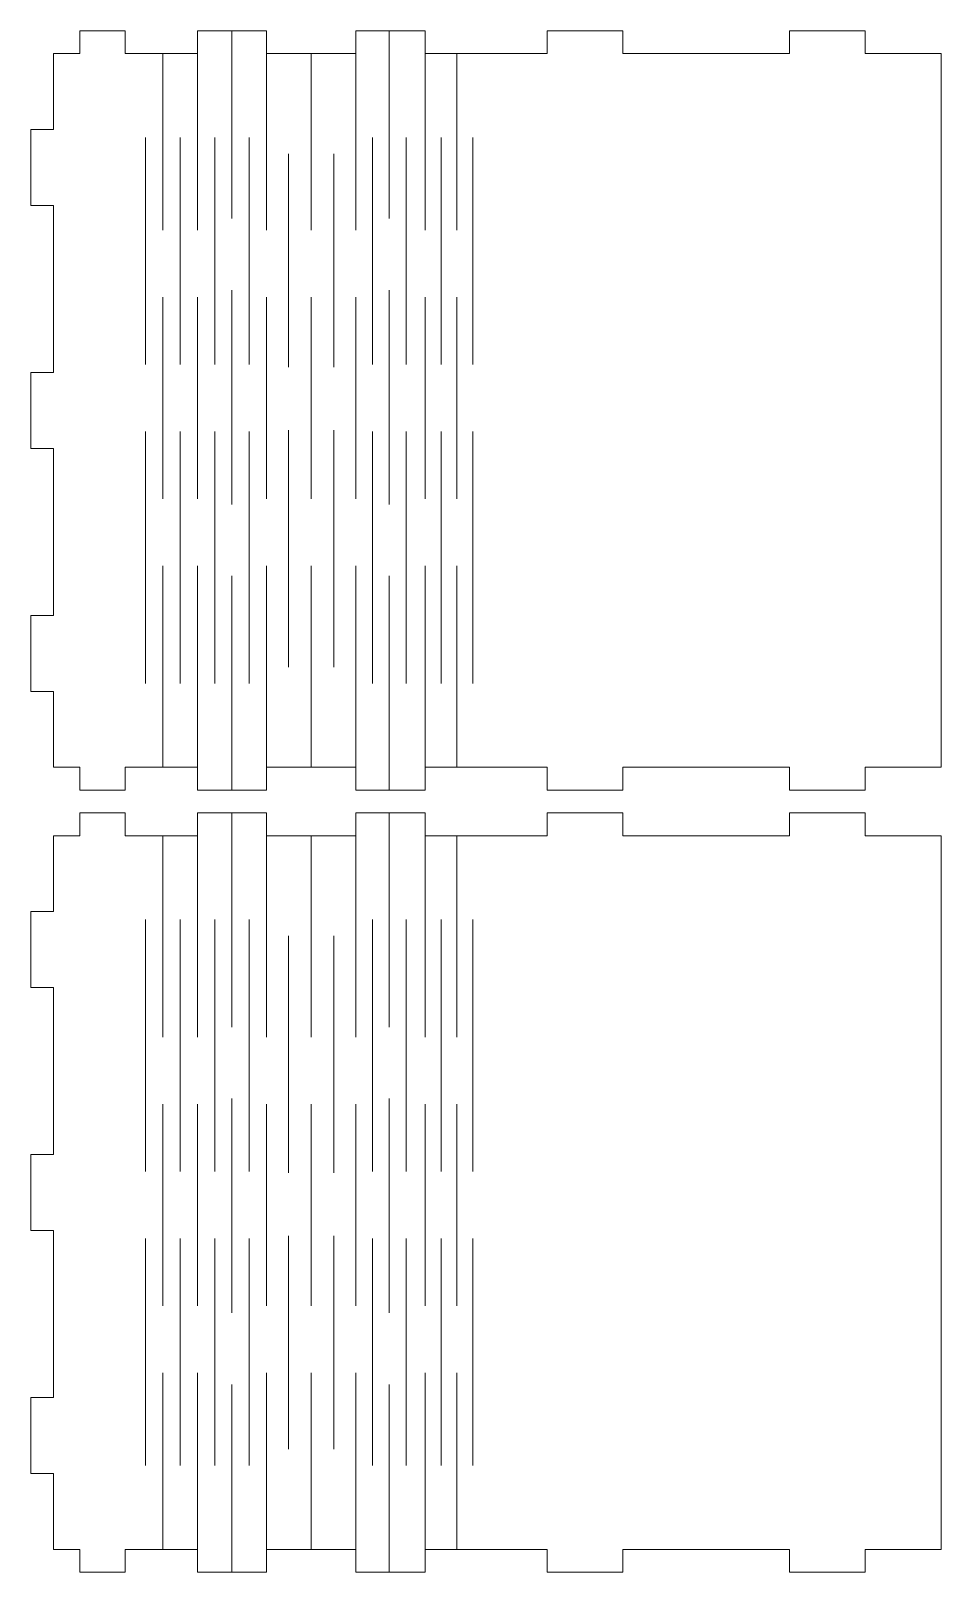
# Model space of a CAD drawing. Header units: millimetres. Extents: x -357 to 357, y -682 to 682.
# Drawn here: x -354.3 to -234.4, y -681.7 to -478.7 of the extents above; entities that cross this region are included whole.
import ezdxf

# ---------------------------------------------------------------- set-up
doc = ezdxf.new("R2010")
doc.units = ezdxf.units.MM
doc.header["$MEASUREMENT"] = 0
doc.layers.add('Camada 1', color=7, linetype='Continuous')

msp = doc.modelspace()

# ---------------------------------------------------------------- linework, layer by layer
at = {"layer": 'Camada 1', "color": 250, "lineweight": 20}
for points in [[(-254.3853, -575.7135), (-254.3853, -575.7135), (-276.3124, -575.7135), (-276.3124, -575.7135), (-276.3124, -575.7135), (-276.3124, -575.7135), (-276.3124, -578.7135), (-276.3124, -578.7135), (-276.3124, -578.7135), (-276.3124, -578.7135), (-286.3124, -578.7135), (-286.3124, -578.7135), (-286.3124, -578.7135), (-286.3124, -578.7135), (-286.3124, -575.7135), (-286.3124, -575.7135), (-286.3124, -575.7135), (-286.3124, -575.7135), (-302.3572, -575.7135), (-302.3572, -575.7135), (-302.3572, -575.7135), (-302.3572, -575.7135), (-302.3572, -578.7135), (-302.3572, -578.7135), (-302.3572, -578.7135), (-302.3572, -578.7135), (-311.479, -578.7135), (-311.479, -578.7135), (-311.479, -578.7135), (-311.479, -578.7135), (-311.479, -575.7135), (-311.479, -575.7135), (-311.479, -575.7135), (-311.479, -575.7135), (-323.2539, -575.7135), (-323.2539, -575.7135), (-323.2539, -575.7135), (-323.2539, -575.7135), (-323.2539, -578.7135), (-323.2539, -578.7135), (-323.2539, -578.7135), (-323.2539, -578.7135), (-332.3757, -578.7135), (-332.3757, -578.7135), (-332.3757, -578.7135), (-332.3757, -578.7135), (-332.3757, -575.7135), (-332.3757, -575.7135), (-332.3757, -575.7135), (-332.3757, -575.7135), (-341.8686, -575.7135), (-341.8686, -575.7135), (-341.8686, -575.7135), (-341.8686, -575.7135), (-341.8686, -578.7135), (-341.8686, -578.7135), (-341.8686, -578.7135), (-341.8686, -578.7135), (-347.8686, -578.7135), (-347.8686, -578.7135), (-347.8686, -578.7135), (-347.8686, -578.7135), (-347.8686, -575.7135), (-347.8686, -575.7135), (-347.8686, -575.7135), (-347.8686, -575.7135), (-351.3167, -575.7135), (-351.3167, -575.7135), (-351.3167, -575.7135), (-351.3167, -575.7135), (-351.3167, -565.7136), (-351.3167, -565.7136), (-351.3167, -565.7136), (-351.3167, -565.7136), (-354.3167, -565.7136), (-354.3167, -565.7136), (-354.3167, -565.7136), (-354.3167, -565.7136), (-354.3167, -555.7136), (-354.3167, -555.7136), (-354.3167, -555.7136), (-354.3167, -555.7136), (-351.3167, -555.7136), (-351.3167, -555.7136), (-351.3167, -555.7136), (-351.3167, -555.7136), (-351.3167, -533.7137), (-351.3167, -533.7137), (-351.3167, -533.7137), (-351.3167, -533.7137), (-354.3167, -533.7137), (-354.3167, -533.7137), (-354.3167, -533.7137), (-354.3167, -533.7137), (-354.3167, -523.7137), (-354.3167, -523.7137), (-354.3167, -523.7137), (-354.3167, -523.7137), (-351.3167, -523.7137), (-351.3167, -523.7137), (-351.3167, -523.7137), (-351.3167, -523.7137), (-351.3167, -501.7138), (-351.3167, -501.7138), (-351.3167, -501.7138), (-351.3167, -501.7138), (-354.3167, -501.7138), (-354.3167, -501.7138), (-354.3167, -501.7138), (-354.3167, -501.7138), (-354.3167, -491.7138), (-354.3167, -491.7138), (-354.3167, -491.7138), (-354.3167, -491.7138), (-351.3167, -491.7138), (-351.3167, -491.7138), (-351.3167, -491.7138), (-351.3167, -491.7138), (-351.3167, -481.7139), (-351.3167, -481.7139), (-351.3167, -481.7139), (-351.3167, -481.7139), (-347.8686, -481.7139), (-347.8686, -481.7139), (-347.8686, -481.7139), (-347.8686, -481.7139), (-347.8686, -478.7139), (-347.8686, -478.7139), (-347.8686, -478.7139), (-347.8686, -478.7139), (-341.8686, -478.7139), (-341.8686, -478.7139), (-341.8686, -478.7139), (-341.8686, -478.7139), (-341.8686, -481.7139), (-341.8686, -481.7139), (-341.8686, -481.7139), (-341.8686, -481.7139), (-332.3757, -481.7139), (-332.3757, -481.7139), (-332.3757, -481.7139), (-332.3757, -481.7139), (-332.3757, -478.7139), (-332.3757, -478.7139), (-332.3757, -478.7139), (-332.3757, -478.7139), (-323.2539, -478.7139), (-323.2539, -478.7139), (-323.2539, -478.7139), (-323.2539, -478.7139), (-323.2539, -481.7139), (-323.2539, -481.7139), (-323.2539, -481.7139), (-323.2539, -481.7139), (-311.479, -481.7139), (-311.479, -481.7139), (-311.479, -481.7139), (-311.479, -481.7139), (-311.479, -478.7139), (-311.479, -478.7139), (-311.479, -478.7139), (-311.479, -478.7139), (-302.3572, -478.7139), (-302.3572, -478.7139), (-302.3572, -478.7139), (-302.3572, -478.7139), (-302.3572, -481.7139), (-302.3572, -481.7139), (-302.3572, -481.7139), (-302.3572, -481.7139), (-286.3124, -481.7139), (-286.3124, -481.7139), (-286.3124, -481.7139), (-286.3124, -481.7139), (-286.3124, -478.7139), (-286.3124, -478.7139), (-286.3124, -478.7139), (-286.3124, -478.7139), (-276.3124, -478.7139), (-276.3124, -478.7139), (-276.3124, -478.7139), (-276.3124, -478.7139), (-276.3124, -481.7139), (-276.3124, -481.7139), (-276.3124, -481.7139), (-276.3124, -481.7139), (-254.3853, -481.7139), (-254.3853, -481.7139), (-254.3853, -481.7139), (-254.3853, -481.7139), (-254.3853, -478.7139), (-254.3853, -478.7139), (-254.3853, -478.7139), (-254.3853, -478.7139), (-244.3853, -478.7139), (-244.3853, -478.7139), (-244.3853, -478.7139), (-244.3853, -478.7139), (-244.3853, -481.7139), (-244.3853, -481.7139), (-244.3853, -481.7139), (-244.3853, -481.7139), (-234.3854, -481.7139), (-234.3854, -481.7139), (-234.3854, -481.7139), (-234.3854, -481.7139), (-234.3854, -575.7135), (-234.3854, -575.7135), (-234.3854, -575.7135), (-234.3854, -575.7135), (-244.3853, -575.7135), (-244.3853, -575.7135), (-244.3853, -575.7135), (-244.3853, -575.7135), (-244.3853, -578.7135), (-244.3853, -578.7135), (-244.3853, -578.7135), (-244.3853, -578.7135), (-254.3853, -578.7135), (-254.3853, -578.7135), (-254.3853, -578.7135), (-254.3853, -578.7135), (-254.3853, -575.7135), (-254.3853, -575.7135)], [(-254.3853, -584.7135), (-254.3853, -584.7135), (-276.3124, -584.7135), (-276.3124, -584.7135), (-276.3124, -584.7135), (-276.3124, -584.7135), (-276.3124, -581.7135), (-276.3124, -581.7135), (-276.3124, -581.7135), (-276.3124, -581.7135), (-286.3124, -581.7135), (-286.3124, -581.7135), (-286.3124, -581.7135), (-286.3124, -581.7135), (-286.3124, -584.7135), (-286.3124, -584.7135), (-286.3124, -584.7135), (-286.3124, -584.7135), (-302.3572, -584.7135), (-302.3572, -584.7135), (-302.3572, -584.7135), (-302.3572, -584.7135), (-302.3572, -581.7135), (-302.3572, -581.7135), (-302.3572, -581.7135), (-302.3572, -581.7135), (-311.479, -581.7135), (-311.479, -581.7135), (-311.479, -581.7135), (-311.479, -581.7135), (-311.479, -584.7135), (-311.479, -584.7135), (-311.479, -584.7135), (-311.479, -584.7135), (-323.2539, -584.7135), (-323.2539, -584.7135), (-323.2539, -584.7135), (-323.2539, -584.7135), (-323.2539, -581.7135), (-323.2539, -581.7135), (-323.2539, -581.7135), (-323.2539, -581.7135), (-332.3757, -581.7135), (-332.3757, -581.7135), (-332.3757, -581.7135), (-332.3757, -581.7135), (-332.3757, -584.7135), (-332.3757, -584.7135), (-332.3757, -584.7135), (-332.3757, -584.7135), (-341.8686, -584.7135), (-341.8686, -584.7135), (-341.8686, -584.7135), (-341.8686, -584.7135), (-341.8686, -581.7135), (-341.8686, -581.7135), (-341.8686, -581.7135), (-341.8686, -581.7135), (-347.8686, -581.7135), (-347.8686, -581.7135), (-347.8686, -581.7135), (-347.8686, -581.7135), (-347.8686, -584.7135), (-347.8686, -584.7135), (-347.8686, -584.7135), (-347.8686, -584.7135), (-351.3167, -584.7135), (-351.3167, -584.7135), (-351.3167, -584.7135), (-351.3167, -584.7135), (-351.3167, -594.7134), (-351.3167, -594.7134), (-351.3167, -594.7134), (-351.3167, -594.7134), (-354.3167, -594.7134), (-354.3167, -594.7134), (-354.3167, -594.7134), (-354.3167, -594.7134), (-354.3167, -604.7134), (-354.3167, -604.7134), (-354.3167, -604.7134), (-354.3167, -604.7134), (-351.3167, -604.7134), (-351.3167, -604.7134), (-351.3167, -604.7134), (-351.3167, -604.7134), (-351.3167, -626.7133), (-351.3167, -626.7133), (-351.3167, -626.7133), (-351.3167, -626.7133), (-354.3167, -626.7133), (-354.3167, -626.7133), (-354.3167, -626.7133), (-354.3167, -626.7133), (-354.3167, -636.7133), (-354.3167, -636.7133), (-354.3167, -636.7133), (-354.3167, -636.7133), (-351.3167, -636.7133), (-351.3167, -636.7133), (-351.3167, -636.7133), (-351.3167, -636.7133), (-351.3167, -658.7132), (-351.3167, -658.7132), (-351.3167, -658.7132), (-351.3167, -658.7132), (-354.3167, -658.7132), (-354.3167, -658.7132), (-354.3167, -658.7132), (-354.3167, -658.7132), (-354.3167, -668.7132), (-354.3167, -668.7132), (-354.3167, -668.7132), (-354.3167, -668.7132), (-351.3167, -668.7132), (-351.3167, -668.7132), (-351.3167, -668.7132), (-351.3167, -668.7132), (-351.3167, -678.7131), (-351.3167, -678.7131), (-351.3167, -678.7131), (-351.3167, -678.7131), (-347.8686, -678.7131), (-347.8686, -678.7131), (-347.8686, -678.7131), (-347.8686, -678.7131), (-347.8686, -681.7131), (-347.8686, -681.7131), (-347.8686, -681.7131), (-347.8686, -681.7131), (-341.8686, -681.7131), (-341.8686, -681.7131), (-341.8686, -681.7131), (-341.8686, -681.7131), (-341.8686, -678.7131), (-341.8686, -678.7131), (-341.8686, -678.7131), (-341.8686, -678.7131), (-332.3757, -678.7131), (-332.3757, -678.7131), (-332.3757, -678.7131), (-332.3757, -678.7131), (-332.3757, -681.7131), (-332.3757, -681.7131), (-332.3757, -681.7131), (-332.3757, -681.7131), (-323.2539, -681.7131), (-323.2539, -681.7131), (-323.2539, -681.7131), (-323.2539, -681.7131), (-323.2539, -678.7131), (-323.2539, -678.7131), (-323.2539, -678.7131), (-323.2539, -678.7131), (-311.479, -678.7131), (-311.479, -678.7131), (-311.479, -678.7131), (-311.479, -678.7131), (-311.479, -681.7131), (-311.479, -681.7131), (-311.479, -681.7131), (-311.479, -681.7131), (-302.3572, -681.7131), (-302.3572, -681.7131), (-302.3572, -681.7131), (-302.3572, -681.7131), (-302.3572, -678.7131), (-302.3572, -678.7131), (-302.3572, -678.7131), (-302.3572, -678.7131), (-286.3124, -678.7131), (-286.3124, -678.7131), (-286.3124, -678.7131), (-286.3124, -678.7131), (-286.3124, -681.7131), (-286.3124, -681.7131), (-286.3124, -681.7131), (-286.3124, -681.7131), (-276.3124, -681.7131), (-276.3124, -681.7131), (-276.3124, -681.7131), (-276.3124, -681.7131), (-276.3124, -678.7131), (-276.3124, -678.7131), (-276.3124, -678.7131), (-276.3124, -678.7131), (-254.3853, -678.7131), (-254.3853, -678.7131), (-254.3853, -678.7131), (-254.3853, -678.7131), (-254.3853, -681.7131), (-254.3853, -681.7131), (-254.3853, -681.7131), (-254.3853, -681.7131), (-244.3853, -681.7131), (-244.3853, -681.7131), (-244.3853, -681.7131), (-244.3853, -681.7131), (-244.3853, -678.7131), (-244.3853, -678.7131), (-244.3853, -678.7131), (-244.3853, -678.7131), (-234.3854, -678.7131), (-234.3854, -678.7131), (-234.3854, -678.7131), (-234.3854, -678.7131), (-234.3854, -584.7135), (-234.3854, -584.7135), (-234.3854, -584.7135), (-234.3854, -584.7135), (-244.3853, -584.7135), (-244.3853, -584.7135), (-244.3853, -584.7135), (-244.3853, -584.7135), (-244.3853, -581.7135), (-244.3853, -581.7135), (-244.3853, -581.7135), (-244.3853, -581.7135), (-254.3853, -581.7135), (-254.3853, -581.7135), (-254.3853, -581.7135), (-254.3853, -581.7135), (-254.3853, -584.7135), (-254.3853, -584.7135)]]:
    msp.add_open_spline(points, degree=3, knots=[0, 0, 0, 0, 0.01754386, 0.01754386, 0.01754386, 0.01754386, 0.03508772, 0.03508772, 0.03508772, 0.03508772, 0.05263158, 0.05263158, 0.05263158, 0.05263158, 0.07017544, 0.07017544, 0.07017544, 0.07017544, 0.0877193, 0.0877193, 0.0877193, 0.0877193, 0.10526316, 0.10526316, 0.10526316, 0.10526316, 0.12280702, 0.12280702, 0.12280702, 0.12280702, 0.14035088, 0.14035088, 0.14035088, 0.14035088, 0.15789474, 0.15789474, 0.15789474, 0.15789474, 0.1754386, 0.1754386, 0.1754386, 0.1754386, 0.19298246, 0.19298246, 0.19298246, 0.19298246, 0.21052632, 0.21052632, 0.21052632, 0.21052632, 0.22807018, 0.22807018, 0.22807018, 0.22807018, 0.24561404, 0.24561404, 0.24561404, 0.24561404, 0.26315789, 0.26315789, 0.26315789, 0.26315789, 0.28070175, 0.28070175, 0.28070175, 0.28070175, 0.29824561, 0.29824561, 0.29824561, 0.29824561, 0.31578947, 0.31578947, 0.31578947, 0.31578947, 0.33333333, 0.33333333, 0.33333333, 0.33333333, 0.35087719, 0.35087719, 0.35087719, 0.35087719, 0.36842105, 0.36842105, 0.36842105, 0.36842105, 0.38596491, 0.38596491, 0.38596491, 0.38596491, 0.40350877, 0.40350877, 0.40350877, 0.40350877, 0.42105263, 0.42105263, 0.42105263, 0.42105263, 0.43859649, 0.43859649, 0.43859649, 0.43859649, 0.45614035, 0.45614035, 0.45614035, 0.45614035, 0.47368421, 0.47368421, 0.47368421, 0.47368421, 0.49122807, 0.49122807, 0.49122807, 0.49122807, 0.50877193, 0.50877193, 0.50877193, 0.50877193, 0.52631579, 0.52631579, 0.52631579, 0.52631579, 0.54385965, 0.54385965, 0.54385965, 0.54385965, 0.56140351, 0.56140351, 0.56140351, 0.56140351, 0.57894737, 0.57894737, 0.57894737, 0.57894737, 0.59649123, 0.59649123, 0.59649123, 0.59649123, 0.61403509, 0.61403509, 0.61403509, 0.61403509, 0.63157895, 0.63157895, 0.63157895, 0.63157895, 0.64912281, 0.64912281, 0.64912281, 0.64912281, 0.66666667, 0.66666667, 0.66666667, 0.66666667, 0.68421053, 0.68421053, 0.68421053, 0.68421053, 0.70175439, 0.70175439, 0.70175439, 0.70175439, 0.71929825, 0.71929825, 0.71929825, 0.71929825, 0.73684211, 0.73684211, 0.73684211, 0.73684211, 0.75438596, 0.75438596, 0.75438596, 0.75438596, 0.77192982, 0.77192982, 0.77192982, 0.77192982, 0.78947368, 0.78947368, 0.78947368, 0.78947368, 0.80701754, 0.80701754, 0.80701754, 0.80701754, 0.8245614, 0.8245614, 0.8245614, 0.8245614, 0.84210526, 0.84210526, 0.84210526, 0.84210526, 0.85964912, 0.85964912, 0.85964912, 0.85964912, 0.87719298, 0.87719298, 0.87719298, 0.87719298, 0.89473684, 0.89473684, 0.89473684, 0.89473684, 0.9122807, 0.9122807, 0.9122807, 0.9122807, 0.92982456, 0.92982456, 0.92982456, 0.92982456, 0.94736842, 0.94736842, 0.94736842, 0.94736842, 0.96491228, 0.96491228, 0.96491228, 0.96491228, 1, 1, 1, 1], dxfattribs=at)
for points in [[(-327.8151, -503.4497), (-327.8151, -503.4497), (-327.8151, -478.7143), (-327.8151, -478.7143)], [(-307.0862, -503.4497), (-307.0862, -503.4497), (-307.0862, -478.7143), (-307.0862, -478.7143)], [(-336.9363, -504.9654), (-336.9363, -504.9654), (-336.9363, -481.7139), (-336.9363, -481.7139)], [(-332.3757, -504.9654), (-332.3757, -504.9654), (-332.3757, -481.7139), (-332.3757, -481.7139)], [(-323.2543, -504.9654), (-323.2543, -504.9654), (-323.2543, -481.7139), (-323.2543, -481.7139)], [(-317.3668, -504.9653), (-317.3668, -504.9653), (-317.3668, -481.7139), (-317.3668, -481.7139)], [(-311.4792, -504.9654), (-311.4792, -504.9654), (-311.4792, -481.7139), (-311.4792, -481.7139)], [(-302.357, -504.9654), (-302.357, -504.9654), (-302.357, -481.7139), (-302.357, -481.7139)], [(-298.1827, -504.9654), (-298.1827, -504.9654), (-298.1827, -481.7139), (-298.1827, -481.7139)], [(-339.2166, -522.6526), (-339.2166, -522.6526), (-339.2166, -492.7684), (-339.2166, -492.7684)], [(-334.656, -522.6526), (-334.656, -522.6526), (-334.656, -492.7684), (-334.656, -492.7684)], [(-330.0954, -522.6526), (-330.0954, -522.6526), (-330.0954, -492.7684), (-330.0954, -492.7684)], [(-325.5347, -522.6526), (-325.5347, -522.6526), (-325.5347, -492.7684), (-325.5347, -492.7684)], [(-309.2844, -522.6526), (-309.2844, -522.6526), (-309.2844, -492.7684), (-309.2844, -492.7684)], [(-304.8881, -522.6526), (-304.8881, -522.6526), (-304.8881, -492.7684), (-304.8881, -492.7684)], [(-300.2698, -522.6526), (-300.2698, -522.6526), (-300.2698, -492.7684), (-300.2698, -492.7684)], [(-296.0956, -522.6526), (-296.0956, -522.6526), (-296.0956, -492.7684), (-296.0956, -492.7684)], [(-320.3536, -523.0161), (-320.3536, -523.0161), (-320.3536, -494.9248), (-320.3536, -494.9248)], [(-314.3799, -523.0161), (-314.3799, -523.0161), (-314.3799, -494.9248), (-314.3799, -494.9248)], [(-327.8151, -541.0817), (-327.8151, -541.0817), (-327.8151, -512.8579), (-327.8151, -512.8579)], [(-307.0862, -541.0817), (-307.0862, -541.0817), (-307.0862, -512.8579), (-307.0862, -512.8579)], [(-336.9363, -540.3397), (-336.9363, -540.3397), (-336.9363, -513.8091), (-336.9363, -513.8091)], [(-332.3757, -540.3397), (-332.3757, -540.3397), (-332.3757, -513.8091), (-332.3757, -513.8091)], [(-323.2543, -540.3397), (-323.2543, -540.3397), (-323.2543, -513.8091), (-323.2543, -513.8091)], [(-317.3668, -540.3395), (-317.3668, -540.3395), (-317.3668, -513.809), (-317.3668, -513.809)], [(-311.4792, -540.3397), (-311.4792, -540.3397), (-311.4792, -513.8091), (-311.4792, -513.8091)], [(-302.357, -540.3397), (-302.357, -540.3397), (-302.357, -513.8091), (-302.357, -513.8091)], [(-298.1827, -540.3397), (-298.1827, -540.3397), (-298.1827, -513.8091), (-298.1827, -513.8091)], [(-339.2166, -564.6594), (-339.2166, -564.6594), (-339.2166, -531.496), (-339.2166, -531.496)], [(-334.656, -564.6594), (-334.656, -564.6594), (-334.656, -531.496), (-334.656, -531.496)], [(-330.0954, -564.6594), (-330.0954, -564.6594), (-330.0954, -531.496), (-330.0954, -531.496)], [(-325.5347, -564.6594), (-325.5347, -564.6594), (-325.5347, -531.496), (-325.5347, -531.496)], [(-320.3536, -562.5026), (-320.3536, -562.5026), (-320.3536, -531.3289), (-320.3536, -531.3289)], [(-314.3799, -562.5026), (-314.3799, -562.5026), (-314.3799, -531.3289), (-314.3799, -531.3289)], [(-309.2844, -564.6594), (-309.2844, -564.6594), (-309.2844, -531.496), (-309.2844, -531.496)], [(-304.8881, -564.6594), (-304.8881, -564.6594), (-304.8881, -531.496), (-304.8881, -531.496)], [(-300.2698, -564.6594), (-300.2698, -564.6594), (-300.2698, -531.496), (-300.2698, -531.496)], [(-296.0956, -564.6594), (-296.0956, -564.6594), (-296.0956, -531.496), (-296.0956, -531.496)], [(-336.9363, -575.7139), (-336.9363, -575.7139), (-336.9363, -549.1832), (-336.9363, -549.1832)], [(-332.3757, -575.7139), (-332.3757, -575.7139), (-332.3757, -549.1832), (-332.3757, -549.1832)], [(-323.2543, -575.7139), (-323.2543, -575.7139), (-323.2543, -549.1832), (-323.2543, -549.1832)], [(-317.3668, -575.7135), (-317.3668, -575.7135), (-317.3668, -549.1829), (-317.3668, -549.1829)], [(-311.4792, -575.7139), (-311.4792, -575.7139), (-311.4792, -549.1832), (-311.4792, -549.1832)], [(-302.357, -575.7139), (-302.357, -575.7139), (-302.357, -549.1832), (-302.357, -549.1832)], [(-298.1827, -575.7139), (-298.1827, -575.7139), (-298.1827, -549.1832), (-298.1827, -549.1832)], [(-327.8151, -578.7135), (-327.8151, -578.7135), (-327.8151, -550.4896), (-327.8151, -550.4896)], [(-307.0862, -578.7135), (-307.0862, -578.7135), (-307.0862, -550.4896), (-307.0862, -550.4896)], [(-327.8151, -581.7135), (-327.8151, -581.7135), (-327.8151, -609.9374), (-327.8151, -609.9374)], [(-307.0862, -581.7135), (-307.0862, -581.7135), (-307.0862, -609.9374), (-307.0862, -609.9374)], [(-336.9363, -584.7131), (-336.9363, -584.7131), (-336.9363, -611.2438), (-336.9363, -611.2438)], [(-332.3757, -584.7131), (-332.3757, -584.7131), (-332.3757, -611.2438), (-332.3757, -611.2438)], [(-323.2543, -584.7131), (-323.2543, -584.7131), (-323.2543, -611.2438), (-323.2543, -611.2438)], [(-317.3668, -584.7135), (-317.3668, -584.7135), (-317.3668, -611.2441), (-317.3668, -611.2441)], [(-311.4792, -584.7131), (-311.4792, -584.7131), (-311.4792, -611.2438), (-311.4792, -611.2438)], [(-302.357, -584.7131), (-302.357, -584.7131), (-302.357, -611.2438), (-302.357, -611.2438)], [(-298.1827, -584.7131), (-298.1827, -584.7131), (-298.1827, -611.2438), (-298.1827, -611.2438)], [(-339.2166, -595.7676), (-339.2166, -595.7676), (-339.2166, -628.931), (-339.2166, -628.931)], [(-334.656, -595.7676), (-334.656, -595.7676), (-334.656, -628.931), (-334.656, -628.931)], [(-330.0954, -595.7676), (-330.0954, -595.7676), (-330.0954, -628.931), (-330.0954, -628.931)], [(-325.5347, -595.7676), (-325.5347, -595.7676), (-325.5347, -628.931), (-325.5347, -628.931)], [(-309.2844, -595.7676), (-309.2844, -595.7676), (-309.2844, -628.931), (-309.2844, -628.931)], [(-304.8881, -595.7676), (-304.8881, -595.7676), (-304.8881, -628.931), (-304.8881, -628.931)], [(-300.2698, -595.7676), (-300.2698, -595.7676), (-300.2698, -628.931), (-300.2698, -628.931)], [(-296.0956, -595.7676), (-296.0956, -595.7676), (-296.0956, -628.931), (-296.0956, -628.931)], [(-320.3536, -597.9244), (-320.3536, -597.9244), (-320.3536, -629.0981), (-320.3536, -629.0981)], [(-314.3799, -597.9244), (-314.3799, -597.9244), (-314.3799, -629.0981), (-314.3799, -629.0981)], [(-336.9363, -620.0873), (-336.9363, -620.0873), (-336.9363, -646.6179), (-336.9363, -646.6179)], [(-332.3757, -620.0873), (-332.3757, -620.0873), (-332.3757, -646.6179), (-332.3757, -646.6179)], [(-327.8151, -619.3453), (-327.8151, -619.3453), (-327.8151, -647.5691), (-327.8151, -647.5691)], [(-323.2543, -620.0873), (-323.2543, -620.0873), (-323.2543, -646.6179), (-323.2543, -646.6179)], [(-317.3668, -620.0875), (-317.3668, -620.0875), (-317.3668, -646.618), (-317.3668, -646.618)], [(-311.4792, -620.0873), (-311.4792, -620.0873), (-311.4792, -646.6179), (-311.4792, -646.6179)], [(-307.0862, -619.3453), (-307.0862, -619.3453), (-307.0862, -647.5691), (-307.0862, -647.5691)], [(-302.357, -620.0873), (-302.357, -620.0873), (-302.357, -646.6179), (-302.357, -646.6179)], [(-298.1827, -620.0873), (-298.1827, -620.0873), (-298.1827, -646.6179), (-298.1827, -646.6179)], [(-320.3536, -637.4109), (-320.3536, -637.4109), (-320.3536, -665.5022), (-320.3536, -665.5022)], [(-314.3799, -637.4109), (-314.3799, -637.4109), (-314.3799, -665.5022), (-314.3799, -665.5022)], [(-339.2166, -637.7744), (-339.2166, -637.7744), (-339.2166, -667.6586), (-339.2166, -667.6586)], [(-334.656, -637.7744), (-334.656, -637.7744), (-334.656, -667.6586), (-334.656, -667.6586)], [(-330.0954, -637.7744), (-330.0954, -637.7744), (-330.0954, -667.6586), (-330.0954, -667.6586)], [(-325.5347, -637.7744), (-325.5347, -637.7744), (-325.5347, -667.6586), (-325.5347, -667.6586)], [(-309.2844, -637.7744), (-309.2844, -637.7744), (-309.2844, -667.6586), (-309.2844, -667.6586)], [(-304.8881, -637.7744), (-304.8881, -637.7744), (-304.8881, -667.6586), (-304.8881, -667.6586)], [(-300.2698, -637.7744), (-300.2698, -637.7744), (-300.2698, -667.6586), (-300.2698, -667.6586)], [(-296.0956, -637.7744), (-296.0956, -637.7744), (-296.0956, -667.6586), (-296.0956, -667.6586)], [(-336.9363, -655.4616), (-336.9363, -655.4616), (-336.9363, -678.7131), (-336.9363, -678.7131)], [(-332.3757, -655.4616), (-332.3757, -655.4616), (-332.3757, -678.7131), (-332.3757, -678.7131)], [(-323.2543, -655.4616), (-323.2543, -655.4616), (-323.2543, -678.7131), (-323.2543, -678.7131)], [(-317.3668, -655.4617), (-317.3668, -655.4617), (-317.3668, -678.7131), (-317.3668, -678.7131)], [(-311.4792, -655.4616), (-311.4792, -655.4616), (-311.4792, -678.7131), (-311.4792, -678.7131)], [(-302.357, -655.4616), (-302.357, -655.4616), (-302.357, -678.7131), (-302.357, -678.7131)], [(-298.1827, -655.4616), (-298.1827, -655.4616), (-298.1827, -678.7131), (-298.1827, -678.7131)], [(-327.8151, -656.9773), (-327.8151, -656.9773), (-327.8151, -681.7127), (-327.8151, -681.7127)], [(-307.0862, -656.9773), (-307.0862, -656.9773), (-307.0862, -681.7127), (-307.0862, -681.7127)]]:
    msp.add_open_spline(points, degree=3, dxfattribs=at)

doc.saveas('drawing.dxf')
